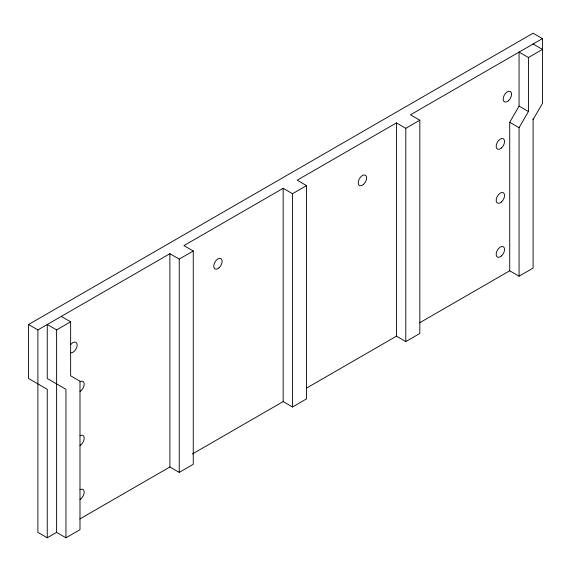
<?xml version="1.0" encoding="UTF-8"?>
<svg xmlns="http://www.w3.org/2000/svg" width="571" height="571" viewBox="0 0 571 571"><rect width="100%" height="100%" fill="white"/><g stroke="black" fill="none" stroke-linecap="round" stroke-linejoin="round"><path stroke-width="0.86" d="M419.699 322.758L509.717 270.79L509.717 122.301L519.068 106.106L519.068 52.111L528.425 57.507L542.45 49.413L533.1 44.01M509.717 270.79L519.068 276.186L519.068 127.704L528.425 111.502L528.425 57.507M533.1 119.603L542.45 103.401L542.45 38.614L533.1 33.211L28.55 324.506L28.55 378.502L47.257 389.301L47.257 537.789L56.608 532.386L65.958 537.789L79.99 529.688L79.99 381.207L70.633 375.804L70.633 321.808L61.283 316.413M28.55 324.506L37.9 329.91L169.887 253.71L179.237 259.106L193.262 251.012L193.262 464.287L179.237 472.388L169.887 466.992L79.869 518.96M192.377 454.002L283.159 401.591L292.516 406.987L306.541 398.886L306.541 185.611L292.516 193.712L283.159 188.309L183.912 245.609L193.262 251.012M306.42 388.159L396.438 336.191L405.795 341.586L419.821 333.485L419.821 120.21L405.795 128.311L396.438 122.908L297.191 180.208L306.541 185.611M542.45 38.614L410.47 114.807L419.821 120.21M65.958 537.789L65.958 389.301L47.257 378.502L47.257 324.506L56.608 329.91L70.633 321.808M519.068 276.186L533.1 268.092L533.1 118.582M519.068 106.106L528.425 111.502M509.717 122.301L519.068 127.704M47.257 537.789L37.9 532.386L37.9 329.91M405.795 128.311L405.795 341.586M396.438 122.908L396.438 336.191M292.516 193.712L292.516 406.987M283.159 188.309L283.159 401.591M179.237 259.106L179.237 472.388M169.887 253.71L169.887 466.992M56.608 329.91L56.608 532.386M70.868 344.463A5.953 3.433 -60 0 1 77.178 345.027A5.953 3.433 -60 0 1 70.868 352.878M79.99 381.742A5.953 3.433 -60 0 1 84.194 384.176A5.953 3.433 -60 0 1 79.99 391.463M79.99 435.737A5.953 3.433 -60 0 1 84.194 438.171A5.953 3.433 -60 0 1 79.99 445.459M79.99 489.732A5.953 3.433 -60 0 1 84.194 492.166A5.953 3.433 -60 0 1 79.99 499.454M219.021 267.835A5.953 3.433 -60 0 0 220.906 258.613A5.953 3.433 -60 0 0 213.868 264.858A5.953 3.433 -60 0 0 219.021 267.835M363.513 184.412A5.953 3.433 -60 0 0 365.397 175.19A5.953 3.433 -60 0 0 358.36 181.435A5.953 3.433 -60 0 0 363.513 184.412M508.468 100.717A5.953 3.433 -60 0 0 510.353 91.503A5.953 3.433 -60 0 0 503.315 97.741A5.953 3.433 -60 0 0 508.468 100.717M501.452 147.968A5.953 3.433 -60 0 0 503.344 138.746A5.953 3.433 -60 0 0 496.299 144.991A5.953 3.433 -60 0 0 501.452 147.968M501.452 201.963A5.953 3.433 -60 0 0 503.344 192.741A5.953 3.433 -60 0 0 496.299 198.986A5.953 3.433 -60 0 0 501.452 201.963M501.452 255.958A5.953 3.433 -60 0 0 503.344 246.736A5.953 3.433 -60 0 0 496.299 252.982A5.953 3.433 -60 0 0 501.452 255.958"/></g></svg>
